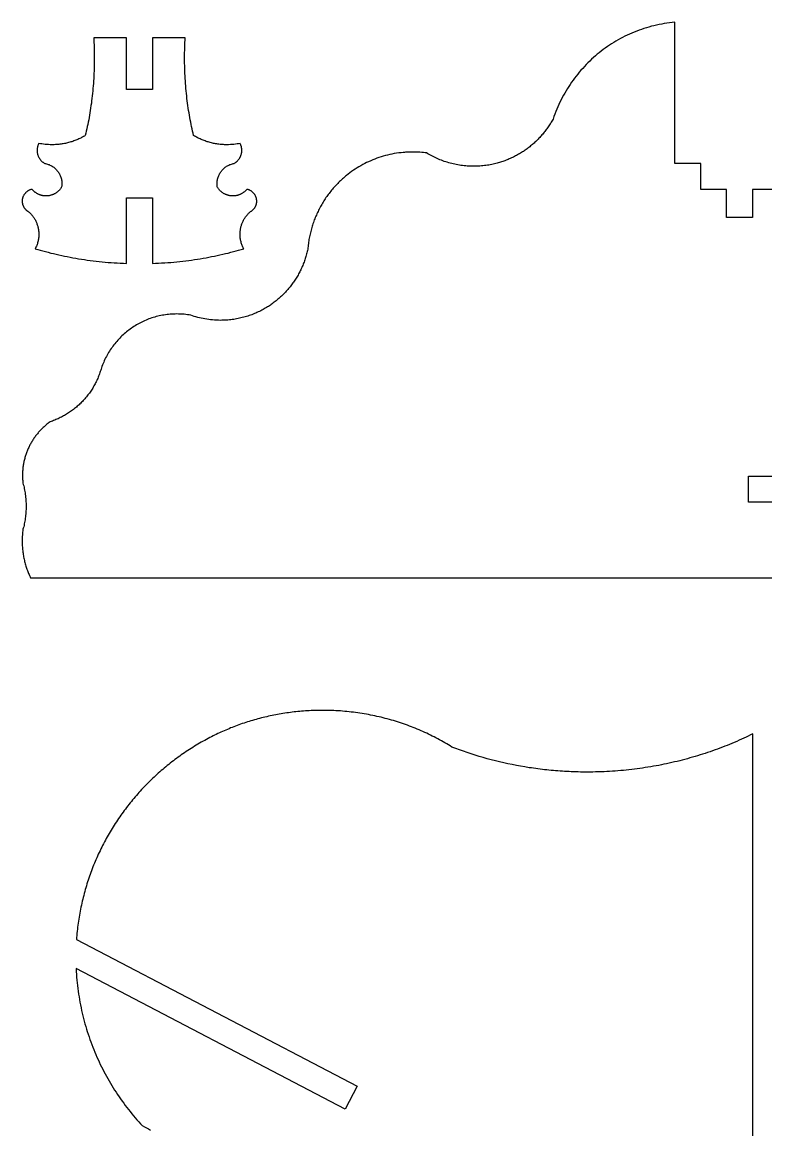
# Model space of a CAD drawing. Extents: x 296 to 476, y 465 to 753.
# Drawn here: x 295.6 to 339.7, y 530.9 to 596.4 of the extents above; entities that cross this region are included whole.
import ezdxf

# ---------------------------------------------------------------- set-up
doc = ezdxf.new("R2010")
doc.units = 0
doc.layers.add('Default_Layer', color=1, linetype='CONTINUOUS')

msp = doc.modelspace()

# ---------------------------------------------------------------- linework, layer by layer
at = {"layer": 'Default_Layer'}
for points in [[(340.394, 586.523), (338.864, 586.523), (338.864, 584.862), (337.328, 584.862), (337.328, 586.523), (335.798, 586.523), (335.798, 588.072), (335.798, 588.072), (334.268, 588.072), (334.268, 596.431), (334.11, 596.414), (333.952, 596.395), (333.796, 596.373), (333.641, 596.349), (333.487, 596.321), (333.334, 596.291), (333.182, 596.258), (333.03, 596.222), (332.88, 596.184), (332.732, 596.143), (332.584, 596.1), (332.437, 596.053), (332.292, 596.005), (332.148, 595.953), (332.005, 595.899), (331.863, 595.843), (331.723, 595.784), (331.584, 595.723), (331.446, 595.659), (331.31, 595.593), (331.175, 595.525), (331.041, 595.454), (330.909, 595.381), (330.779, 595.306), (330.649, 595.228), (330.522, 595.148), (330.396, 595.066), (330.271, 594.982), (330.149, 594.895), (330.027, 594.807), (329.908, 594.716), (329.79, 594.623), (329.674, 594.528), (329.559, 594.431), (329.447, 594.332), (329.336, 594.231), (329.227, 594.128), (329.119, 594.023), (329.014, 593.917), (328.91, 593.808), (328.809, 593.697), (328.709, 593.585), (328.611, 593.471), (328.515, 593.355), (328.422, 593.237), (328.33, 593.118), (328.24, 592.996), (328.153, 592.873), (328.067, 592.749), (327.984, 592.623), (327.903, 592.495), (327.824, 592.366), (327.747, 592.235), (327.672, 592.102), (327.6, 591.968), (327.53, 591.833), (327.463, 591.696), (327.397, 591.557), (327.334, 591.418), (327.274, 591.276), (327.216, 591.134), (327.16, 590.99), (327.107, 590.845), (327.056, 590.698), (327.023, 590.639), (326.989, 590.58), (326.954, 590.521), (326.919, 590.463), (326.883, 590.406), (326.847, 590.349), (326.81, 590.292), (326.772, 590.236), (326.733, 590.181), (326.694, 590.126), (326.654, 590.072), (326.614, 590.018), (326.573, 589.964), (326.531, 589.912), (326.489, 589.86), (326.446, 589.808), (326.402, 589.757), (326.358, 589.706), (326.314, 589.656), (326.268, 589.607), (326.222, 589.558), (326.176, 589.51), (326.129, 589.463), (326.081, 589.416), (326.033, 589.369), (325.984, 589.323), (325.934, 589.278), (325.884, 589.234), (325.834, 589.19), (325.783, 589.147), (325.731, 589.104), (325.679, 589.062), (325.626, 589.021), (325.573, 588.98), (325.519, 588.94), (325.464, 588.901), (325.41, 588.862), (325.354, 588.824), (325.298, 588.786), (325.242, 588.75), (325.185, 588.714), (325.128, 588.678), (325.07, 588.644), (325.011, 588.61), (324.952, 588.576), (324.893, 588.544), (324.833, 588.512), (324.773, 588.481), (324.712, 588.451), (324.651, 588.421), (324.589, 588.392), (324.527, 588.364), (324.464, 588.336), (324.401, 588.31), (324.338, 588.284), (324.274, 588.259), (324.21, 588.234), (324.145, 588.211), (324.08, 588.188), (324.014, 588.166), (323.948, 588.144), (323.882, 588.124), (323.815, 588.104), (323.748, 588.085), (323.669, 588.064), (323.589, 588.044), (323.508, 588.025), (323.425, 588.008), (323.342, 587.991), (323.257, 587.976), (323.171, 587.963), (323.084, 587.95), (322.996, 587.939), (322.908, 587.93), (322.819, 587.921), (322.729, 587.915), (322.638, 587.909), (322.547, 587.906), (322.455, 587.903), (322.363, 587.902), (322.266, 587.903), (322.17, 587.906), (322.075, 587.91), (321.98, 587.916), (321.885, 587.924), (321.791, 587.933), (321.697, 587.944), (321.604, 587.956), (321.511, 587.97), (321.419, 587.985), (321.328, 588.002), (321.237, 588.021), (321.147, 588.041), (321.057, 588.063), (320.968, 588.086), (320.88, 588.11), (320.792, 588.136), (320.705, 588.164), (320.619, 588.193), (320.534, 588.223), (320.449, 588.255), (320.365, 588.288), (320.282, 588.322), (320.2, 588.358), (320.119, 588.395), (320.039, 588.433), (319.959, 588.472), (319.88, 588.513), (319.803, 588.555), (319.726, 588.598), (319.65, 588.643), (319.575, 588.689), (319.48, 588.701), (319.382, 588.712), (319.281, 588.722), (319.177, 588.729), (319.072, 588.736), (318.965, 588.74), (318.856, 588.743), (318.747, 588.744), (318.677, 588.744), (318.608, 588.742), (318.539, 588.74), (318.469, 588.738), (318.4, 588.734), (318.332, 588.73), (318.263, 588.725), (318.195, 588.72), (318.059, 588.706), (317.923, 588.69), (317.789, 588.671), (317.656, 588.649), (317.524, 588.624), (317.392, 588.596), (317.262, 588.566), (317.133, 588.533), (317.005, 588.497), (316.878, 588.459), (316.752, 588.418), (316.628, 588.374), (316.505, 588.328), (316.383, 588.28), (316.262, 588.229), (316.143, 588.175), (316.025, 588.12), (315.909, 588.062), (315.794, 588.001), (315.68, 587.938), (315.568, 587.873), (315.458, 587.806), (315.349, 587.736), (315.242, 587.665), (315.137, 587.591), (315.033, 587.515), (314.931, 587.437), (314.831, 587.357), (314.77, 587.308), (314.711, 587.257), (314.652, 587.206), (314.593, 587.154), (314.536, 587.102), (314.479, 587.049), (314.422, 586.995), (314.367, 586.94), (314.312, 586.885), (314.258, 586.829), (314.204, 586.772), (314.151, 586.715), (314.099, 586.657), (314.048, 586.599), (313.997, 586.54), (313.947, 586.48), (313.898, 586.42), (313.849, 586.359), (313.802, 586.297), (313.755, 586.235), (313.708, 586.172), (313.663, 586.109), (313.618, 586.045), (313.575, 585.98), (313.532, 585.915), (313.489, 585.85), (313.448, 585.783), (313.407, 585.716), (313.367, 585.649), (313.328, 585.581), (313.29, 585.513), (313.253, 585.444), (313.217, 585.374), (313.181, 585.304), (313.146, 585.234), (313.112, 585.163), (313.079, 585.091), (313.047, 585.019), (313.016, 584.947), (312.985, 584.874), (312.956, 584.8), (312.927, 584.727), (312.9, 584.652), (312.873, 584.577), (312.847, 584.502), (312.822, 584.426), (312.798, 584.35), (312.775, 584.274), (312.753, 584.196), (312.732, 584.119), (312.712, 584.041), (312.693, 583.963), (312.675, 583.884), (312.657, 583.805), (312.641, 583.726), (312.626, 583.646), (312.612, 583.566), (312.598, 583.485), (312.586, 583.404), (312.575, 583.323), (312.565, 583.241), (312.556, 583.159), (312.548, 583.077), (312.541, 582.994), (312.525, 582.923), (312.508, 582.852), (312.491, 582.782), (312.473, 582.712), (312.454, 582.642), (312.433, 582.573), (312.413, 582.504), (312.391, 582.436), (312.368, 582.368), (312.345, 582.301), (312.32, 582.234), (312.295, 582.168), (312.269, 582.101), (312.242, 582.036), (312.214, 581.971), (312.186, 581.906), (312.156, 581.842), (312.126, 581.778), (312.095, 581.715), (312.063, 581.652), (312.031, 581.59), (311.998, 581.529), (311.963, 581.467), (311.929, 581.407), (311.893, 581.347), (311.856, 581.287), (311.819, 581.228), (311.781, 581.169), (311.743, 581.111), (311.703, 581.054), (311.663, 580.997), (311.622, 580.941), (311.581, 580.885), (311.538, 580.83), (311.495, 580.775), (311.452, 580.721), (311.407, 580.668), (311.362, 580.615), (311.316, 580.563), (311.27, 580.511), (311.223, 580.46), (311.175, 580.41), (311.127, 580.36), (311.077, 580.311), (311.028, 580.262), (310.977, 580.214), (310.926, 580.167), (310.874, 580.121), (310.822, 580.075), (310.769, 580.029), (310.716, 579.985), (310.662, 579.941), (310.607, 579.898), (310.551, 579.855), (310.496, 579.813), (310.439, 579.772), (310.382, 579.732), (310.324, 579.692), (310.266, 579.653), (310.207, 579.614), (310.148, 579.577), (310.088, 579.54), (310.027, 579.504), (309.966, 579.468), (309.896, 579.429), (309.825, 579.39), (309.753, 579.352), (309.68, 579.316), (309.606, 579.281), (309.531, 579.246), (309.456, 579.213), (309.38, 579.181), (309.303, 579.15), (309.226, 579.12), (309.148, 579.092), (309.069, 579.064), (308.989, 579.038), (308.909, 579.013), (308.828, 578.989), (308.747, 578.967), (308.664, 578.945), (308.582, 578.925), (308.499, 578.907), (308.415, 578.889), (308.33, 578.873), (308.245, 578.858), (308.16, 578.845), (308.074, 578.833), (307.988, 578.822), (307.901, 578.813), (307.814, 578.805), (307.726, 578.798), (307.638, 578.793), (307.549, 578.789), (307.46, 578.787), (307.371, 578.786), (307.254, 578.788), (307.137, 578.792), (307.021, 578.798), (306.906, 578.807), (306.791, 578.818), (306.678, 578.831), (306.566, 578.847), (306.455, 578.865), (306.345, 578.885), (306.236, 578.908), (306.129, 578.932), (306.024, 578.959), (305.92, 578.988), (305.817, 579.019), (305.717, 579.051), (305.618, 579.086), (305.522, 579.103), (305.422, 579.118), (305.32, 579.131), (305.215, 579.142), (305.109, 579.15), (305, 579.156), (304.89, 579.16), (304.78, 579.161), (304.683, 579.16), (304.588, 579.158), (304.493, 579.153), (304.398, 579.146), (304.304, 579.138), (304.21, 579.127), (304.117, 579.115), (304.025, 579.101), (303.933, 579.085), (303.841, 579.068), (303.751, 579.048), (303.661, 579.027), (303.571, 579.005), (303.483, 578.98), (303.395, 578.954), (303.308, 578.926), (303.221, 578.897), (303.135, 578.865), (303.051, 578.833), (302.966, 578.798), (302.883, 578.762), (302.801, 578.725), (302.719, 578.686), (302.638, 578.645), (302.558, 578.603), (302.479, 578.56), (302.401, 578.515), (302.324, 578.468), (302.248, 578.42), (302.173, 578.371), (302.099, 578.32), (302.025, 578.268), (301.953, 578.214), (301.882, 578.159), (301.812, 578.103), (301.743, 578.046), (301.675, 577.987), (301.609, 577.927), (301.543, 577.865), (301.478, 577.803), (301.415, 577.739), (301.353, 577.674), (301.292, 577.607), (301.233, 577.54), (301.174, 577.471), (301.117, 577.402), (301.061, 577.331), (301.007, 577.259), (300.954, 577.186), (300.902, 577.112), (300.851, 577.036), (300.802, 576.96), (300.754, 576.883), (300.708, 576.805), (300.663, 576.725), (300.62, 576.645), (300.578, 576.564), (300.537, 576.482), (300.498, 576.399), (300.461, 576.315), (300.425, 576.23), (300.39, 576.145), (300.357, 576.058), (300.326, 575.971), (300.306, 575.9), (300.285, 575.83), (300.262, 575.76), (300.239, 575.691), (300.215, 575.622), (300.189, 575.554), (300.163, 575.486), (300.135, 575.419), (300.107, 575.352), (300.078, 575.286), (300.048, 575.221), (300.016, 575.156), (299.984, 575.091), (299.951, 575.028), (299.917, 574.965), (299.882, 574.902), (299.846, 574.84), (299.81, 574.779), (299.772, 574.718), (299.733, 574.658), (299.694, 574.599), (299.654, 574.54), (299.613, 574.482), (299.571, 574.425), (299.528, 574.368), (299.484, 574.313), (299.44, 574.257), (299.394, 574.203), (299.348, 574.149), (299.301, 574.096), (299.253, 574.043), (299.205, 573.992), (299.156, 573.941), (299.106, 573.891), (299.055, 573.842), (299.003, 573.793), (298.951, 573.745), (298.898, 573.698), (298.844, 573.652), (298.789, 573.607), (298.734, 573.562), (298.678, 573.518), (298.622, 573.475), (298.564, 573.433), (298.506, 573.392), (298.447, 573.352), (298.388, 573.312), (298.328, 573.274), (298.267, 573.236), (298.206, 573.199), (298.144, 573.163), (298.082, 573.128), (298.019, 573.094), (297.955, 573.061), (297.89, 573.028), (297.825, 572.997), (297.76, 572.966), (297.694, 572.937), (297.627, 572.909), (297.56, 572.881), (297.492, 572.854), (297.424, 572.829), (297.355, 572.804), (297.286, 572.781), (297.239, 572.747), (297.194, 572.712), (297.148, 572.677), (297.104, 572.642), (297.06, 572.605), (297.016, 572.568), (296.973, 572.531), (296.931, 572.492), (296.889, 572.454), (296.848, 572.414), (296.807, 572.374), (296.767, 572.334), (296.727, 572.293), (296.688, 572.251), (296.65, 572.209), (296.612, 572.166), (296.575, 572.123), (296.539, 572.079), (296.503, 572.035), (296.468, 571.99), (296.433, 571.945), (296.4, 571.899), (296.366, 571.853), (296.334, 571.806), (296.302, 571.759), (296.271, 571.711), (296.24, 571.663), (296.211, 571.614), (296.182, 571.565), (296.153, 571.516), (296.126, 571.466), (296.099, 571.415), (296.072, 571.364), (296.047, 571.313), (296.022, 571.261), (295.998, 571.209), (295.975, 571.157), (295.952, 571.104), (295.931, 571.05), (295.91, 570.997), (295.89, 570.943), (295.87, 570.888), (295.852, 570.833), (295.834, 570.778), (295.817, 570.723), (295.801, 570.667), (295.785, 570.611), (295.771, 570.554), (295.757, 570.497), (295.744, 570.44), (295.732, 570.383), (295.721, 570.325), (295.711, 570.267), (295.701, 570.209), (295.693, 570.15), (295.685, 570.091), (295.678, 570.032), (295.672, 569.972), (295.667, 569.913), (295.663, 569.853), (295.66, 569.792), (295.657, 569.732), (295.656, 569.671), (295.656, 569.61), (295.656, 569.549), (295.657, 569.488), (295.66, 569.428), (295.663, 569.369), (295.667, 569.311), (295.672, 569.254), (295.677, 569.199), (295.683, 569.145), (295.705, 569.068), (295.726, 568.989), (295.745, 568.909), (295.763, 568.828), (295.779, 568.746), (295.795, 568.662), (295.809, 568.578), (295.821, 568.493), (295.833, 568.406), (295.843, 568.319), (295.851, 568.231), (295.858, 568.142), (295.863, 568.053), (295.867, 567.963), (295.87, 567.873), (295.87, 567.782), (295.87, 567.691), (295.867, 567.601), (295.863, 567.511), (295.858, 567.422), (295.851, 567.333), (295.843, 567.245), (295.833, 567.158), (295.821, 567.072), (295.809, 566.986), (295.795, 566.902), (295.779, 566.818), (295.763, 566.736), (295.745, 566.655), (295.726, 566.575), (295.705, 566.496), (295.683, 566.419), (295.673, 566.339), (295.663, 566.257), (295.655, 566.173), (295.648, 566.086), (295.643, 565.998), (295.639, 565.908), (295.636, 565.818), (295.635, 565.727), (295.636, 565.653), (295.638, 565.579), (295.64, 565.506), (295.644, 565.433), (295.649, 565.36), (295.654, 565.288), (295.661, 565.216), (295.669, 565.144), (295.677, 565.072), (295.687, 565.001), (295.698, 564.931), (295.71, 564.86), (295.722, 564.791), (295.736, 564.721), (295.75, 564.652), (295.766, 564.584), (295.782, 564.515), (295.799, 564.448), (295.817, 564.381), (295.836, 564.314), (295.856, 564.248), (295.877, 564.182), (295.898, 564.117), (295.921, 564.052), (295.944, 563.988), (295.968, 563.925), (295.993, 563.862), (296.019, 563.8), (296.045, 563.738), (296.073, 563.677), (296.101, 563.616), (296.129, 563.556), (383.071, 563.556)], [(382.013, 568.025), (338.631, 568.025), (338.631, 569.561), (381.135, 569.561)], [(338.882, 511.522), (338.882, 554.319), (338.748, 554.253), (338.612, 554.187), (338.476, 554.122), (338.34, 554.058), (338.202, 553.995), (338.064, 553.933), (337.925, 553.872), (337.785, 553.812), (337.645, 553.753), (337.504, 553.694), (337.362, 553.637), (337.22, 553.58), (337.077, 553.524), (336.933, 553.47), (336.789, 553.416), (336.644, 553.363), (336.499, 553.311), (336.352, 553.26), (336.206, 553.211), (336.058, 553.162), (335.91, 553.114), (335.762, 553.067), (335.612, 553.021), (335.463, 552.976), (335.312, 552.932), (335.161, 552.889), (335.01, 552.847), (334.858, 552.806), (334.705, 552.766), (334.552, 552.727), (334.398, 552.689), (334.244, 552.652), (334.09, 552.616), (333.934, 552.582), (333.779, 552.548), (333.622, 552.515), (333.466, 552.484), (333.309, 552.453), (333.151, 552.424), (332.993, 552.396), (332.834, 552.368), (332.675, 552.342), (332.516, 552.317), (332.356, 552.293), (332.196, 552.27), (332.035, 552.249), (331.874, 552.228), (331.712, 552.209), (331.55, 552.19), (331.388, 552.173), (331.225, 552.157), (331.062, 552.142), (330.898, 552.129), (330.734, 552.116), (330.57, 552.105), (330.406, 552.095), (330.241, 552.086), (330.075, 552.078), (329.91, 552.071), (329.744, 552.066), (329.578, 552.061), (329.411, 552.058), (329.244, 552.056), (329.077, 552.056), (328.942, 552.056), (328.808, 552.057), (328.673, 552.059), (328.539, 552.062), (328.405, 552.066), (328.271, 552.07), (328.138, 552.075), (328.004, 552.081), (327.871, 552.088), (327.738, 552.095), (327.606, 552.103), (327.473, 552.112), (327.341, 552.122), (327.209, 552.132), (327.078, 552.144), (326.946, 552.155), (326.815, 552.168), (326.684, 552.182), (326.554, 552.196), (326.424, 552.211), (326.294, 552.226), (326.164, 552.242), (326.035, 552.26), (325.906, 552.277), (325.777, 552.296), (325.649, 552.315), (325.393, 552.355), (325.139, 552.399), (324.886, 552.445), (324.635, 552.494), (324.385, 552.545), (324.137, 552.599), (323.89, 552.656), (323.645, 552.716), (323.402, 552.778), (323.16, 552.843), (322.921, 552.91), (322.683, 552.98), (322.447, 553.052), (322.213, 553.127), (321.981, 553.204), (321.751, 553.284), (321.522, 553.366), (321.297, 553.45), (321.073, 553.537), (320.97, 553.6), (320.867, 553.663), (320.763, 553.725), (320.659, 553.786), (320.554, 553.846), (320.448, 553.905), (320.342, 553.964), (320.235, 554.021), (320.127, 554.078), (320.019, 554.134), (319.91, 554.189), (319.8, 554.243), (319.69, 554.296), (319.579, 554.348), (319.468, 554.4), (319.356, 554.45), (319.243, 554.5), (319.13, 554.549), (319.016, 554.597), (318.902, 554.644), (318.787, 554.69), (318.672, 554.735), (318.556, 554.779), (318.44, 554.822), (318.323, 554.864), (318.205, 554.905), (318.087, 554.946), (317.969, 554.985), (317.85, 555.023), (317.73, 555.061), (317.61, 555.097), (317.49, 555.132), (317.369, 555.167), (317.247, 555.2), (317.125, 555.233), (317.003, 555.264), (316.88, 555.294), (316.757, 555.324), (316.633, 555.352), (316.509, 555.379), (316.384, 555.405), (316.259, 555.431), (316.134, 555.455), (316.008, 555.478), (315.881, 555.5), (315.755, 555.521), (315.628, 555.54), (315.5, 555.559), (315.372, 555.577), (315.244, 555.593), (315.116, 555.609), (314.987, 555.623), (314.858, 555.636), (314.728, 555.648), (314.598, 555.659), (314.468, 555.669), (314.337, 555.678), (314.206, 555.686), (314.075, 555.692), (313.943, 555.697), (313.811, 555.701), (313.679, 555.704), (313.547, 555.706), (313.414, 555.707), (313.3, 555.706), (313.186, 555.705), (313.073, 555.703), (312.96, 555.7), (312.847, 555.696), (312.734, 555.691), (312.621, 555.685), (312.509, 555.679), (312.397, 555.672), (312.285, 555.664), (312.173, 555.655), (312.062, 555.645), (311.951, 555.634), (311.84, 555.623), (311.73, 555.611), (311.62, 555.598), (311.51, 555.584), (311.4, 555.569), (311.291, 555.554), (311.181, 555.538), (311.073, 555.521), (310.964, 555.503), (310.856, 555.484), (310.748, 555.465), (310.641, 555.445), (310.533, 555.424), (310.427, 555.402), (310.32, 555.38), (310.214, 555.357), (310.108, 555.333), (310.003, 555.308), (309.898, 555.283), (309.793, 555.256), (309.688, 555.23), (309.584, 555.202), (309.481, 555.174), (309.378, 555.144), (309.275, 555.115), (309.172, 555.084), (309.07, 555.053), (308.968, 555.021), (308.867, 554.988), (308.766, 554.955), (308.666, 554.921), (308.566, 554.886), (308.466, 554.85), (308.367, 554.814), (308.269, 554.777), (308.17, 554.74), (308.072, 554.702), (307.975, 554.663), (307.878, 554.623), (307.782, 554.583), (307.686, 554.542), (307.59, 554.501), (307.495, 554.459), (307.401, 554.416), (307.307, 554.373), (307.213, 554.328), (307.12, 554.284), (307.028, 554.238), (306.935, 554.192), (306.844, 554.146), (306.753, 554.099), (306.649, 554.044), (306.545, 553.989), (306.442, 553.932), (306.34, 553.876), (306.238, 553.818), (306.137, 553.759), (306.036, 553.7), (305.935, 553.64), (305.835, 553.579), (305.736, 553.518), (305.637, 553.456), (305.539, 553.393), (305.442, 553.329), (305.344, 553.265), (305.248, 553.2), (305.152, 553.134), (305.056, 553.068), (304.962, 553.001), (304.867, 552.933), (304.774, 552.864), (304.68, 552.795), (304.588, 552.725), (304.496, 552.654), (304.405, 552.583), (304.314, 552.511), (304.224, 552.438), (304.134, 552.365), (304.045, 552.29), (303.957, 552.216), (303.869, 552.14), (303.782, 552.064), (303.695, 551.988), (303.609, 551.91), (303.524, 551.832), (303.439, 551.754), (303.355, 551.674), (303.272, 551.594), (303.189, 551.514), (303.107, 551.433), (303.026, 551.351), (302.945, 551.268), (302.865, 551.185), (302.786, 551.102), (302.707, 551.017), (302.629, 550.933), (302.551, 550.847), (302.475, 550.761), (302.398, 550.674), (302.323, 550.587), (302.248, 550.499), (302.174, 550.411), (302.101, 550.322), (302.028, 550.232), (301.956, 550.142), (301.885, 550.051), (301.815, 549.96), (301.745, 549.868), (301.676, 549.776), (301.608, 549.683), (301.54, 549.589), (301.473, 549.495), (301.407, 549.4), (301.341, 549.305), (301.277, 549.21), (301.213, 549.113), (301.15, 549.017), (301.087, 548.919), (301.026, 548.822), (300.965, 548.723), (300.904, 548.625), (300.845, 548.525), (300.786, 548.425), (300.729, 548.325), (300.672, 548.224), (300.615, 548.123), (300.56, 548.021), (300.505, 547.919), (300.451, 547.816), (300.398, 547.713), (300.346, 547.609), (300.294, 547.505), (300.243, 547.4), (300.194, 547.295), (300.144, 547.189), (300.096, 547.083), (300.049, 546.977), (300.002, 546.87), (299.956, 546.762), (299.911, 546.655), (299.867, 546.546), (299.824, 546.438), (299.782, 546.328), (299.74, 546.219), (299.699, 546.109), (299.659, 545.999), (299.62, 545.888), (299.582, 545.776), (299.545, 545.665), (299.509, 545.553), (299.473, 545.44), (299.438, 545.327), (299.405, 545.214), (299.372, 545.101), (299.34, 544.987), (299.309, 544.872), (299.279, 544.757), (299.249, 544.642), (299.221, 544.527), (299.193, 544.411), (299.167, 544.295), (299.141, 544.178), (299.117, 544.061), (299.093, 543.944), (299.07, 543.826), (299.048, 543.708), (299.027, 543.59), (299.007, 543.471), (298.988, 543.352), (298.97, 543.233), (298.952, 543.113), (298.936, 542.993), (298.921, 542.873), (298.906, 542.752), (298.893, 542.631), (298.881, 542.51), (298.869, 542.388), (298.859, 542.267), (298.849, 542.144), (315.466, 533.461), (314.754, 532.1), (298.828, 540.422), (298.837, 540.253), (298.848, 540.085), (298.861, 539.917), (298.876, 539.75), (298.892, 539.583), (298.911, 539.417), (298.931, 539.252), (298.953, 539.087), (298.977, 538.922), (299.002, 538.759), (299.029, 538.596), (299.059, 538.434), (299.089, 538.272), (299.122, 538.111), (299.156, 537.951), (299.192, 537.791), (299.23, 537.632), (299.27, 537.474), (299.311, 537.316), (299.354, 537.16), (299.398, 537.004), (299.445, 536.848), (299.492, 536.694), (299.542, 536.54), (299.593, 536.387), (299.646, 536.235), (299.7, 536.084), (299.756, 535.933), (299.814, 535.783), (299.873, 535.635), (299.933, 535.486), (299.996, 535.339), (300.06, 535.193), (300.125, 535.047), (300.192, 534.903), (300.26, 534.759), (300.33, 534.616), (300.401, 534.474), (300.474, 534.333), (300.549, 534.193), (300.624, 534.054), (300.702, 533.916), (300.78, 533.778), (300.86, 533.642), (300.942, 533.507), (301.025, 533.372), (301.109, 533.239), (301.195, 533.107), (301.282, 532.975), (301.37, 532.845), (301.46, 532.716), (301.551, 532.588), (301.644, 532.46), (301.738, 532.334), (301.833, 532.209), (301.929, 532.085), (302.027, 531.962), (302.126, 531.841), (302.227, 531.72), (302.328, 531.6), (302.431, 531.482), (302.535, 531.365), (302.64, 531.248), (302.747, 531.134), (302.868, 531.07), (302.988, 531.004), (303.106, 530.936), (303.223, 530.867)]]:
    msp.add_lwpolyline(points, dxfattribs=at)
msp.add_lwpolyline([(303.346, 595.51), (303.346, 592.44), (301.81, 592.44), (301.81, 595.51), (299.87, 595.51), (299.878, 595.373), (299.885, 595.231), (299.892, 595.084), (299.897, 594.934), (299.901, 594.781), (299.904, 594.625), (299.906, 594.468), (299.906, 594.31), (299.906, 594.157), (299.904, 594.005), (299.901, 593.853), (299.897, 593.702), (299.892, 593.551), (299.886, 593.4), (299.879, 593.25), (299.87, 593.1), (299.861, 592.951), (299.851, 592.802), (299.839, 592.654), (299.827, 592.506), (299.813, 592.359), (299.798, 592.213), (299.783, 592.067), (299.766, 591.922), (299.749, 591.778), (299.73, 591.635), (299.71, 591.492), (299.69, 591.35), (299.668, 591.209), (299.646, 591.069), (299.623, 590.93), (299.598, 590.791), (299.573, 590.654), (299.547, 590.518), (299.52, 590.382), (299.492, 590.248), (299.463, 590.115), (299.433, 589.983), (299.403, 589.852), (299.371, 589.722), (299.318, 589.691), (299.265, 589.66), (299.21, 589.63), (299.155, 589.601), (299.1, 589.572), (299.043, 589.545), (298.987, 589.518), (298.929, 589.493), (298.871, 589.468), (298.812, 589.444), (298.753, 589.421), (298.694, 589.399), (298.633, 589.378), (298.572, 589.358), (298.511, 589.339), (298.449, 589.321), (298.387, 589.304), (298.324, 589.288), (298.261, 589.273), (298.198, 589.259), (298.133, 589.247), (298.069, 589.235), (298.004, 589.224), (297.939, 589.214), (297.873, 589.206), (297.807, 589.198), (297.741, 589.192), (297.674, 589.187), (297.607, 589.183), (297.539, 589.18), (297.472, 589.178), (297.404, 589.177), (297.3, 589.179), (297.198, 589.183), (297.097, 589.189), (296.998, 589.198), (296.9, 589.21), (296.805, 589.224), (296.712, 589.24), (296.623, 589.258), (296.611, 589.235), (296.6, 589.212), (296.589, 589.188), (296.579, 589.164), (296.57, 589.139), (296.562, 589.114), (296.554, 589.089), (296.547, 589.063), (296.541, 589.036), (296.535, 589.01), (296.53, 588.983), (296.527, 588.955), (296.524, 588.928), (296.521, 588.9), (296.52, 588.872), (296.52, 588.844), (296.52, 588.813), (296.522, 588.782), (296.524, 588.752), (296.528, 588.722), (296.532, 588.693), (296.538, 588.663), (296.545, 588.634), (296.552, 588.606), (296.56, 588.578), (296.57, 588.55), (296.58, 588.523), (296.591, 588.496), (296.603, 588.469), (296.616, 588.443), (296.629, 588.417), (296.644, 588.392), (296.659, 588.368), (296.675, 588.344), (296.692, 588.32), (296.709, 588.298), (296.727, 588.275), (296.746, 588.253), (296.766, 588.232), (296.786, 588.212), (296.807, 588.192), (296.829, 588.173), (296.851, 588.154), (296.874, 588.137), (296.898, 588.119), (296.922, 588.103), (296.946, 588.088), (296.971, 588.073), (297.025, 588.062), (297.078, 588.049), (297.13, 588.034), (297.181, 588.017), (297.231, 587.998), (297.28, 587.977), (297.328, 587.953), (297.375, 587.928), (297.42, 587.901), (297.464, 587.872), (297.506, 587.841), (297.547, 587.808), (297.587, 587.774), (297.625, 587.738), (297.662, 587.7), (297.696, 587.661), (297.73, 587.621), (297.761, 587.579), (297.79, 587.536), (297.818, 587.491), (297.844, 587.445), (297.868, 587.398), (297.89, 587.35), (297.909, 587.301), (297.927, 587.25), (297.943, 587.199), (297.956, 587.147), (297.967, 587.094), (297.975, 587.04), (297.982, 586.985), (297.985, 586.93), (297.987, 586.874), (297.986, 586.823), (297.982, 586.772), (297.977, 586.724), (297.971, 586.678), (297.954, 586.651), (297.937, 586.624), (297.919, 586.598), (297.9, 586.572), (297.88, 586.547), (297.86, 586.522), (297.839, 586.498), (297.818, 586.475), (297.796, 586.452), (297.773, 586.43), (297.749, 586.409), (297.725, 586.389), (297.7, 586.369), (297.675, 586.35), (297.649, 586.331), (297.623, 586.314), (297.596, 586.297), (297.568, 586.281), (297.54, 586.266), (297.512, 586.252), (297.483, 586.238), (297.453, 586.226), (297.423, 586.214), (297.393, 586.203), (297.362, 586.193), (297.331, 586.184), (297.299, 586.176), (297.267, 586.169), (297.235, 586.162), (297.202, 586.157), (297.169, 586.153), (297.136, 586.15), (297.095, 586.147), (297.051, 586.146), (297.02, 586.147), (296.99, 586.148), (296.959, 586.15), (296.929, 586.153), (296.899, 586.157), (296.869, 586.162), (296.84, 586.167), (296.81, 586.174), (296.781, 586.181), (296.753, 586.189), (296.725, 586.198), (296.697, 586.207), (296.669, 586.217), (296.642, 586.228), (296.615, 586.24), (296.589, 586.252), (296.563, 586.266), (296.537, 586.279), (296.512, 586.294), (296.487, 586.309), (296.463, 586.325), (296.439, 586.341), (296.415, 586.358), (296.392, 586.376), (296.37, 586.394), (296.348, 586.413), (296.327, 586.433), (296.306, 586.453), (296.285, 586.474), (296.266, 586.495), (296.246, 586.517), (296.228, 586.539), (296.2, 586.534), (296.172, 586.527), (296.145, 586.52), (296.119, 586.511), (296.092, 586.502), (296.067, 586.491), (296.042, 586.48), (296.017, 586.468), (295.993, 586.455), (295.97, 586.441), (295.947, 586.426), (295.925, 586.41), (295.903, 586.393), (295.882, 586.376), (295.862, 586.358), (295.843, 586.339), (295.824, 586.319), (295.806, 586.299), (295.789, 586.278), (295.772, 586.256), (295.757, 586.234), (295.742, 586.211), (295.728, 586.187), (295.715, 586.163), (295.703, 586.139), (295.692, 586.113), (295.682, 586.088), (295.672, 586.061), (295.664, 586.035), (295.657, 586.008), (295.651, 585.98), (295.646, 585.952), (295.642, 585.926), (295.639, 585.899), (295.638, 585.871), (295.637, 585.842), (295.638, 585.816), (295.639, 585.791), (295.641, 585.766), (295.644, 585.742), (295.648, 585.717), (295.653, 585.693), (295.658, 585.669), (295.665, 585.646), (295.672, 585.623), (295.68, 585.6), (295.688, 585.578), (295.698, 585.556), (295.708, 585.534), (295.719, 585.513), (295.73, 585.492), (295.742, 585.471), (295.755, 585.451), (295.769, 585.432), (295.783, 585.413), (295.798, 585.394), (295.813, 585.376), (295.829, 585.358), (295.845, 585.341), (295.863, 585.325), (295.88, 585.309), (295.899, 585.293), (295.917, 585.279), (295.937, 585.265), (295.956, 585.251), (295.977, 585.238), (295.997, 585.226), (296.019, 585.214), (296.053, 585.183), (296.087, 585.151), (296.119, 585.118), (296.151, 585.084), (296.182, 585.05), (296.212, 585.014), (296.242, 584.978), (296.27, 584.942), (296.297, 584.904), (296.323, 584.866), (296.349, 584.827), (296.373, 584.787), (296.396, 584.747), (296.419, 584.706), (296.44, 584.664), (296.46, 584.622), (296.479, 584.579), (296.497, 584.536), (296.514, 584.492), (296.53, 584.447), (296.544, 584.402), (296.558, 584.356), (296.57, 584.31), (296.581, 584.264), (296.591, 584.217), (296.599, 584.17), (296.606, 584.122), (296.612, 584.073), (296.617, 584.025), (296.62, 583.976), (296.623, 583.926), (296.623, 583.877), (296.622, 583.818), (296.619, 583.761), (296.615, 583.703), (296.609, 583.647), (296.6, 583.591), (296.591, 583.535), (296.579, 583.481), (296.566, 583.427), (296.551, 583.373), (296.535, 583.321), (296.517, 583.27), (296.498, 583.219), (296.478, 583.169), (296.455, 583.12), (296.432, 583.073), (296.407, 583.026), (296.558, 582.981), (296.71, 582.937), (296.864, 582.893), (297.019, 582.851), (297.176, 582.81), (297.333, 582.77), (297.492, 582.731), (297.653, 582.694), (297.814, 582.657), (297.977, 582.622), (298.141, 582.587), (298.306, 582.554), (298.472, 582.522), (298.64, 582.491), (298.808, 582.462), (298.978, 582.433), (299.148, 582.406), (299.32, 582.38), (299.492, 582.355), (299.666, 582.332), (299.84, 582.31), (300.015, 582.289), (300.191, 582.269), (300.368, 582.251), (300.546, 582.234), (300.724, 582.218), (300.904, 582.204), (301.084, 582.191), (301.264, 582.18), (301.446, 582.17), (301.628, 582.161), (301.81, 582.154), (301.81, 586.042), (303.346, 586.042), (303.346, 582.154), (303.529, 582.161), (303.711, 582.17), (303.892, 582.18), (304.073, 582.191), (304.253, 582.204), (304.432, 582.218), (304.611, 582.234), (304.789, 582.251), (304.965, 582.269), (305.141, 582.289), (305.317, 582.31), (305.491, 582.332), (305.664, 582.355), (305.837, 582.38), (306.008, 582.406), (306.179, 582.433), (306.348, 582.462), (306.517, 582.491), (306.684, 582.522), (306.85, 582.554), (307.016, 582.587), (307.18, 582.622), (307.342, 582.657), (307.504, 582.694), (307.664, 582.731), (307.823, 582.77), (307.981, 582.81), (308.137, 582.851), (308.293, 582.893), (308.446, 582.937), (308.599, 582.981), (308.749, 583.026), (308.725, 583.073), (308.701, 583.12), (308.679, 583.169), (308.658, 583.219), (308.639, 583.27), (308.621, 583.321), (308.605, 583.373), (308.59, 583.427), (308.577, 583.481), (308.566, 583.535), (308.556, 583.591), (308.548, 583.647), (308.542, 583.703), (308.537, 583.761), (308.534, 583.818), (308.533, 583.877), (308.534, 583.926), (308.536, 583.976), (308.539, 584.025), (308.544, 584.073), (308.55, 584.122), (308.557, 584.17), (308.566, 584.217), (308.576, 584.264), (308.587, 584.31), (308.599, 584.356), (308.612, 584.402), (308.627, 584.447), (308.642, 584.492), (308.659, 584.536), (308.677, 584.579), (308.696, 584.622), (308.717, 584.664), (308.738, 584.706), (308.76, 584.747), (308.783, 584.787), (308.808, 584.827), (308.833, 584.866), (308.859, 584.904), (308.887, 584.942), (308.915, 584.978), (308.944, 585.014), (308.974, 585.05), (309.005, 585.084), (309.037, 585.118), (309.07, 585.151), (309.104, 585.183), (309.138, 585.214), (309.159, 585.226), (309.18, 585.238), (309.2, 585.251), (309.22, 585.265), (309.239, 585.279), (309.258, 585.293), (309.276, 585.309), (309.294, 585.325), (309.311, 585.341), (309.328, 585.358), (309.344, 585.376), (309.359, 585.394), (309.374, 585.413), (309.388, 585.432), (309.401, 585.451), (309.414, 585.471), (309.427, 585.492), (309.438, 585.513), (309.449, 585.534), (309.459, 585.556), (309.468, 585.578), (309.477, 585.6), (309.485, 585.623), (309.492, 585.646), (309.498, 585.669), (309.504, 585.693), (309.509, 585.717), (309.512, 585.742), (309.515, 585.766), (309.518, 585.791), (309.519, 585.816), (309.519, 585.842), (309.519, 585.871), (309.517, 585.899), (309.514, 585.926), (309.511, 585.952), (309.506, 585.98), (309.499, 586.008), (309.492, 586.035), (309.484, 586.061), (309.475, 586.088), (309.465, 586.113), (309.454, 586.139), (309.441, 586.163), (309.428, 586.187), (309.415, 586.211), (309.4, 586.234), (309.384, 586.256), (309.368, 586.278), (309.351, 586.299), (309.333, 586.319), (309.314, 586.339), (309.295, 586.358), (309.274, 586.376), (309.254, 586.393), (309.232, 586.41), (309.21, 586.426), (309.187, 586.441), (309.164, 586.455), (309.139, 586.468), (309.115, 586.48), (309.09, 586.491), (309.064, 586.502), (309.038, 586.511), (309.011, 586.52), (308.984, 586.527), (308.957, 586.534), (308.929, 586.539), (308.91, 586.517), (308.891, 586.495), (308.871, 586.474), (308.851, 586.453), (308.83, 586.433), (308.808, 586.413), (308.787, 586.394), (308.764, 586.376), (308.741, 586.358), (308.718, 586.341), (308.694, 586.325), (308.67, 586.309), (308.645, 586.294), (308.62, 586.279), (308.594, 586.266), (308.568, 586.252), (308.541, 586.24), (308.515, 586.228), (308.487, 586.217), (308.46, 586.207), (308.432, 586.198), (308.404, 586.189), (308.375, 586.181), (308.346, 586.174), (308.317, 586.167), (308.288, 586.162), (308.258, 586.157), (308.228, 586.153), (308.197, 586.15), (308.167, 586.148), (308.136, 586.147), (308.105, 586.146), (308.061, 586.147), (308.021, 586.15), (307.987, 586.153), (307.954, 586.157), (307.921, 586.162), (307.889, 586.169), (307.857, 586.176), (307.826, 586.184), (307.794, 586.193), (307.764, 586.203), (307.733, 586.214), (307.703, 586.226), (307.674, 586.238), (307.645, 586.252), (307.616, 586.266), (307.588, 586.281), (307.561, 586.297), (307.534, 586.314), (307.507, 586.331), (307.481, 586.35), (307.456, 586.369), (307.431, 586.389), (307.407, 586.409), (307.384, 586.43), (307.361, 586.452), (307.339, 586.475), (307.317, 586.498), (307.296, 586.522), (307.276, 586.547), (307.257, 586.572), (307.238, 586.598), (307.22, 586.624), (307.202, 586.651), (307.186, 586.678), (307.179, 586.724), (307.174, 586.772), (307.171, 586.823), (307.17, 586.874), (307.171, 586.93), (307.175, 586.985), (307.181, 587.04), (307.19, 587.094), (307.201, 587.147), (307.214, 587.199), (307.229, 587.25), (307.247, 587.301), (307.267, 587.35), (307.289, 587.398), (307.313, 587.445), (307.338, 587.491), (307.366, 587.536), (307.396, 587.579), (307.427, 587.621), (307.46, 587.661), (307.495, 587.7), (307.532, 587.738), (307.57, 587.774), (307.609, 587.808), (307.65, 587.841), (307.693, 587.872), (307.737, 587.901), (307.782, 587.928), (307.828, 587.953), (307.876, 587.977), (307.925, 587.998), (307.975, 588.017), (308.026, 588.034), (308.078, 588.049), (308.131, 588.062), (308.185, 588.073), (308.21, 588.088), (308.235, 588.103), (308.259, 588.119), (308.283, 588.137), (308.305, 588.154), (308.328, 588.173), (308.349, 588.192), (308.37, 588.212), (308.391, 588.232), (308.41, 588.253), (308.429, 588.275), (308.447, 588.298), (308.465, 588.32), (308.482, 588.344), (308.498, 588.368), (308.513, 588.392), (308.527, 588.417), (308.541, 588.443), (308.554, 588.469), (308.566, 588.496), (308.577, 588.523), (308.587, 588.55), (308.596, 588.578), (308.605, 588.606), (308.612, 588.634), (308.619, 588.663), (308.624, 588.693), (308.629, 588.722), (308.632, 588.752), (308.635, 588.782), (308.636, 588.813), (308.637, 588.844), (308.636, 588.872), (308.635, 588.9), (308.633, 588.928), (308.63, 588.955), (308.626, 588.983), (308.621, 589.01), (308.616, 589.036), (308.61, 589.063), (308.603, 589.089), (308.595, 589.114), (308.586, 589.139), (308.577, 589.164), (308.567, 589.188), (308.557, 589.212), (308.546, 589.235), (308.534, 589.258), (308.444, 589.24), (308.352, 589.224), (308.256, 589.21), (308.159, 589.198), (308.059, 589.189), (307.958, 589.183), (307.856, 589.179), (307.753, 589.177), (307.685, 589.178), (307.617, 589.18), (307.55, 589.183), (307.483, 589.187), (307.416, 589.192), (307.35, 589.198), (307.283, 589.206), (307.218, 589.214), (307.152, 589.224), (307.088, 589.235), (307.023, 589.247), (306.959, 589.259), (306.895, 589.273), (306.832, 589.288), (306.769, 589.304), (306.707, 589.321), (306.645, 589.339), (306.584, 589.358), (306.523, 589.378), (306.463, 589.399), (306.403, 589.421), (306.344, 589.444), (306.285, 589.468), (306.227, 589.493), (306.17, 589.518), (306.113, 589.545), (306.057, 589.572), (306.001, 589.601), (305.946, 589.63), (305.892, 589.66), (305.838, 589.691), (305.785, 589.722), (305.754, 589.852), (305.723, 589.983), (305.694, 590.115), (305.665, 590.248), (305.637, 590.382), (305.61, 590.518), (305.584, 590.654), (305.558, 590.791), (305.534, 590.93), (305.511, 591.069), (305.488, 591.209), (305.467, 591.35), (305.446, 591.492), (305.427, 591.635), (305.408, 591.778), (305.39, 591.922), (305.374, 592.067), (305.358, 592.213), (305.344, 592.359), (305.33, 592.506), (305.318, 592.654), (305.306, 592.802), (305.296, 592.951), (305.286, 593.1), (305.278, 593.25), (305.271, 593.4), (305.265, 593.551), (305.259, 593.702), (305.256, 593.853), (305.253, 594.005), (305.251, 594.157), (305.25, 594.31), (305.251, 594.468), (305.253, 594.625), (305.256, 594.781), (305.26, 594.934), (305.265, 595.084), (305.271, 595.231), (305.278, 595.373), (305.287, 595.51), (303.346, 595.51)], close=True, dxfattribs=at)

doc.saveas('drawing.dxf')
